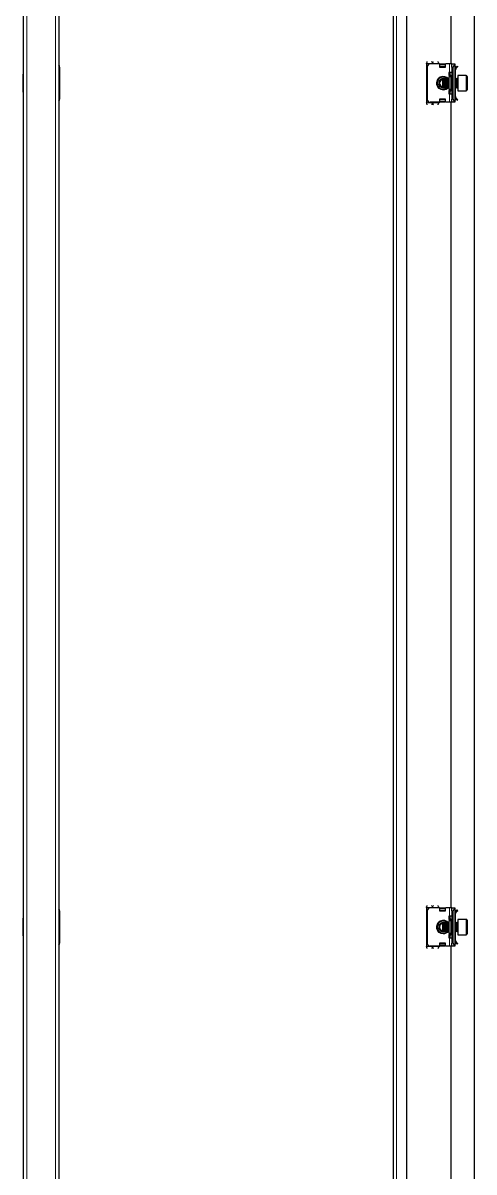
# Model space of a CAD drawing. Header units: millimetres. Extents: x -293 to 1703, y -1307 to 1206.
# Drawn here: x 868 to 1162, y -533 to 216 of the extents above; entities that cross this region are included whole.
import ezdxf

# ---------------------------------------------------------------- set-up
doc = ezdxf.new("R2010")
doc.units = ezdxf.units.MM

msp = doc.modelspace()

# ---------------------------------------------------------------- linework, layer by layer
at = {"color": 7, "linetype": 'Continuous', "lineweight": 25}
for p, q in [((868.5, -1173.34), (868.5, 977.46)), ((891.5, 979.56), (891.5, -1175.44)), ((1109.41, -1175.44), (1109.41, 979.56)), ((1117.91, 979.56), (1117.91, -1175.44)), ((1161.91, 946.56), (1161.91, -1142.44)), ((1146.91, 839.56), (1146.91, 189.56)), ((892, 187.56), (892, 166.56)), ((1130.91, 189.81), (1130.91, 164.31)), ((1131.41, 187.56), (1131.41, 166.56)), ((1139.41, 189.56), (1133.41, 189.56)), ((1138.91, 189.81), (1138.91, 189.56)), ((1139.41, 189.56), (1139.41, 187.56)), ((1139.61, 189.44), (1139.41, 189.44)), ((1139.41, 187.56), (1143.41, 187.56)), ((1139.61, 187.56), (1139.61, 189.44)), ((1139.66, 189.18), (1140.16, 189.53)), ((1140.16, 189.18), (1139.66, 188.82)), ((1139.66, 188.82), (1139.66, 189.18)), ((1139.66, 187.91), (1139.66, 188.82)), ((1139.66, 187.56), (1139.66, 187.91)), ((1140.16, 189.53), (1140.16, 189.18)), ((1140.16, 189.53), (1142.66, 189.53)), ((1140.16, 189.18), (1142.66, 189.18)), ((1142.66, 189.18), (1142.66, 189.53)), ((1142.66, 189.53), (1143.16, 189.18)), ((1143.16, 188.82), (1142.66, 189.18)), ((1143.16, 189.18), (1143.16, 188.82)), ((1143.16, 188.82), (1143.16, 187.91)), ((1143.16, 187.91), (1143.16, 187.56)), ((1143.41, 187.56), (1143.41, 189.56)), ((1145.91, 189.56), (1143.41, 189.56)), ((1147.41, 189.56), (1145.91, 189.56)), ((1147.41, 187.56), (1147.41, 189.56)), ((1147.41, 189.56), (1149.41, 189.56)), ((1147.41, 187.56), (1147.41, 166.56)), ((1148.41, 166.56), (1148.41, 187.56)), ((1149.41, 189.56), (1149.41, 189.29)), ((1149.41, 189.29), (1149.41, 164.82)), ((1149.41, 188.47), (1149.61, 188.26)), ((1149.91, 187.56), (1149.91, 187.1)), ((1149.99, 187.22), (1150.97, 188.2)), ((1150.35, 186.87), (1149.99, 187.22)), ((1150.35, 186.87), (1151.32, 187.84)), ((1150.97, 188.2), (1151.32, 187.84)), ((868.5, 182.84), (868.2, 182.84)), ((868.2, 171.27), (868.2, 182.84)), ((1141.96, 180.06), (1141.41, 179.5)), ((1142.02, 180.06), (1141.96, 180.06)), ((1141.96, 180.06), (1141.96, 174.06)), ((1142.41, 179.5), (1142.02, 180.06)), ((1142.02, 180.06), (1142.02, 175.91)), ((1142.8, 180.06), (1142.41, 179.5)), ((1143.02, 180.06), (1142.8, 180.06)), ((1142.8, 180.06), (1142.8, 175.91)), ((1143.41, 179.5), (1143.02, 180.06)), ((1143.02, 180.06), (1143.02, 175.91)), ((1143.24, 179.75), (1143.48, 179.61)), ((1143.8, 180.06), (1143.41, 179.5)), ((1144.02, 180.06), (1143.8, 180.06)), ((1143.8, 180.06), (1143.8, 175.91)), ((1144.41, 179.5), (1144.02, 180.06)), ((1144.02, 180.06), (1144.02, 175.91)), ((1144.8, 180.06), (1144.41, 179.5)), ((1145.02, 180.06), (1144.8, 180.06)), ((1144.8, 180.06), (1144.8, 175.91)), ((1145.41, 179.5), (1145.02, 180.06)), ((1145.02, 180.06), (1145.02, 175.91)), ((1145.41, 184.06), (1145.41, 182.06)), ((1145.91, 184.06), (1145.41, 184.06)), ((1145.41, 182.31), (1146.41, 182.31)), ((1145.41, 182.06), (1147.08, 181.09)), ((1146.91, 181.06), (1145.41, 181.06)), ((1145.41, 181.06), (1145.41, 173.06)), ((1147.41, 184.06), (1145.91, 184.06)), ((1146.41, 182.31), (1146.91, 182.31)), ((1146.91, 182.31), (1146.91, 181.19)), ((1149.91, 185.81), (1149.41, 185.81)), ((1149.91, 182.31), (1149.41, 182.31)), ((1149.8, 180.06), (1149.41, 179.5)), ((1150.02, 180.06), (1149.8, 180.06)), ((1149.8, 180.06), (1149.8, 175.91)), ((1149.91, 182.31), (1149.91, 185.81)), ((1149.91, 180.06), (1149.91, 182.31)), ((1150.41, 179.5), (1150.02, 180.06)), ((1150.02, 180.06), (1150.02, 175.91)), ((1150.8, 180.06), (1150.41, 179.5)), ((1151.16, 180.06), (1150.8, 180.06)), ((1150.8, 180.06), (1150.8, 175.91)), ((1156.81, 182.06), (1151.41, 182.06)), ((1151.41, 182.06), (1151.41, 172.06)), ((1157.41, 181.46), (1157.41, 172.66)), ((1140.88, 174.49), (1141.71, 174.3)), ((1141.41, 179.5), (1141.41, 174.61)), ((1141.41, 174.61), (1141.96, 174.06)), ((1141.96, 174.06), (1142.02, 174.06)), ((1142.02, 175.91), (1142.02, 174.06)), ((1142.02, 174.06), (1142.41, 174.61)), ((1142.2, 174.31), (1142.57, 174.38)), ((1142.41, 179.5), (1142.41, 176.12)), ((1142.41, 176.12), (1142.41, 174.61)), ((1142.41, 174.61), (1142.8, 174.06)), ((1142.8, 175.91), (1142.8, 174.06)), ((1142.8, 174.06), (1143.02, 174.06)), ((1143.02, 175.91), (1143.02, 174.06)), ((1143.02, 174.06), (1143.41, 174.61)), ((1143.48, 174.5), (1143.24, 174.37)), ((1143.41, 179.5), (1143.41, 176.12)), ((1143.41, 176.12), (1143.41, 174.61)), ((1143.41, 174.61), (1143.8, 174.06)), ((1143.8, 175.91), (1143.8, 174.06)), ((1143.8, 174.06), (1144.02, 174.06)), ((1144.02, 175.91), (1144.02, 174.06)), ((1144.02, 174.06), (1144.41, 174.61)), ((1144.41, 179.5), (1144.41, 176.12)), ((1144.41, 176.12), (1144.41, 174.61)), ((1144.41, 174.61), (1144.8, 174.06)), ((1144.8, 175.91), (1144.8, 174.06)), ((1144.8, 174.06), (1145.02, 174.06)), ((1145.02, 175.91), (1145.02, 174.06)), ((1145.02, 174.06), (1145.41, 174.61)), ((1145.41, 173.06), (1146.91, 173.06)), ((1147.08, 173.02), (1145.41, 172.06)), ((1146.91, 172.92), (1146.91, 171.81)), ((1149.41, 174.61), (1149.8, 174.06)), ((1149.8, 175.91), (1149.8, 174.06)), ((1149.8, 174.06), (1150.02, 174.06)), ((1149.91, 171.81), (1149.91, 174.06)), ((1150.02, 175.91), (1150.02, 174.06)), ((1150.02, 174.06), (1150.41, 174.61)), ((1150.41, 179.5), (1150.41, 176.12)), ((1150.41, 176.12), (1150.41, 174.61)), ((1150.41, 174.61), (1150.8, 174.06)), ((1150.8, 175.91), (1150.8, 174.06)), ((1150.8, 174.06), (1151.16, 174.06)), ((868.2, 171.27), (868.5, 171.27)), ((1143.41, 166.56), (1139.41, 166.56)), ((1139.41, 166.56), (1139.41, 164.56)), ((1139.61, 164.67), (1139.61, 166.56)), ((1139.66, 166.2), (1139.66, 166.56)), ((1139.66, 165.29), (1139.66, 166.2)), ((1139.66, 165.29), (1140.16, 164.93)), ((1139.66, 164.93), (1139.66, 165.29)), ((1140.16, 164.58), (1139.66, 164.93)), ((1142.66, 164.93), (1140.16, 164.93)), ((1140.16, 164.93), (1140.16, 164.58)), ((1142.66, 164.93), (1143.16, 165.29)), ((1142.66, 164.58), (1142.66, 164.93)), ((1143.16, 164.93), (1142.66, 164.58)), ((1143.16, 166.56), (1143.16, 166.2)), ((1143.16, 166.2), (1143.16, 165.29)), ((1143.16, 165.29), (1143.16, 164.93)), ((1143.41, 164.56), (1143.41, 166.56)), ((1145.41, 172.06), (1145.41, 170.06)), ((1146.41, 171.81), (1145.41, 171.81)), ((1145.41, 170.06), (1145.91, 170.06)), ((1145.91, 170.06), (1147.41, 170.06)), ((1146.91, 171.81), (1146.41, 171.81)), ((1147.41, 164.56), (1147.41, 166.56)), ((1149.41, 171.81), (1149.91, 171.81)), ((1149.91, 168.31), (1149.41, 168.31)), ((1149.61, 165.85), (1149.41, 165.64)), ((1149.41, 164.82), (1149.41, 164.56)), ((1149.91, 168.31), (1149.91, 171.81)), ((1149.91, 166.56), (1149.91, 166.95)), ((1150.35, 167.25), (1149.99, 166.89)), ((1149.99, 166.89), (1150.97, 165.92)), ((1150.35, 167.25), (1151.32, 166.27)), ((1150.97, 165.92), (1151.32, 166.27)), ((1151.41, 172.06), (1156.81, 172.06)), ((1139.41, 164.56), (1133.41, 164.56)), ((1138.91, 164.56), (1138.91, 164.31)), ((1139.41, 164.67), (1139.61, 164.67)), ((1142.66, 164.58), (1140.16, 164.58)), ((1145.91, 164.56), (1143.41, 164.56)), ((1147.41, 164.56), (1145.91, 164.56)), ((1146.91, 164.56), (1146.91, -360.44)), ((1149.41, 164.56), (1147.41, 164.56)), ((892, -362.44), (892, -383.44)), ((1130.91, -360.19), (1130.91, -385.69)), ((1131.41, -362.44), (1131.41, -383.44)), ((1139.41, -360.44), (1133.41, -360.44)), ((1138.91, -360.19), (1138.91, -360.44)), ((1139.41, -360.44), (1139.41, -362.44)), ((1139.61, -360.56), (1139.41, -360.56)), ((1139.41, -362.44), (1143.41, -362.44)), ((1139.61, -362.44), (1139.61, -360.56)), ((1139.66, -360.82), (1140.16, -360.47)), ((1140.16, -360.82), (1139.66, -361.18)), ((1139.66, -361.18), (1139.66, -360.82)), ((1139.66, -362.09), (1139.66, -361.18)), ((1139.66, -362.44), (1139.66, -362.09)), ((1140.16, -360.47), (1140.16, -360.82)), ((1140.16, -360.47), (1142.66, -360.47)), ((1140.16, -360.82), (1142.66, -360.82)), ((1142.66, -360.82), (1142.66, -360.47)), ((1142.66, -360.47), (1143.16, -360.82)), ((1143.16, -361.18), (1142.66, -360.82)), ((1143.16, -360.82), (1143.16, -361.18)), ((1143.16, -361.18), (1143.16, -362.09)), ((1143.16, -362.09), (1143.16, -362.44)), ((1143.41, -362.44), (1143.41, -360.44)), ((1145.91, -360.44), (1143.41, -360.44)), ((1145.41, -365.94), (1145.41, -367.94)), ((1145.91, -365.94), (1145.41, -365.94)), ((1147.41, -360.44), (1145.91, -360.44)), ((1147.41, -365.94), (1145.91, -365.94)), ((1147.41, -360.44), (1149.41, -360.44)), ((1147.41, -362.44), (1147.41, -360.44)), ((1147.41, -362.44), (1147.41, -383.44)), ((1148.41, -383.44), (1148.41, -362.44)), ((1149.41, -360.44), (1149.41, -360.71)), ((1149.41, -360.71), (1149.41, -385.18)), ((1149.41, -361.53), (1149.61, -361.74)), ((1149.91, -364.19), (1149.41, -364.19)), ((1149.91, -362.44), (1149.91, -362.9)), ((1149.91, -367.69), (1149.91, -364.19)), ((1149.99, -362.78), (1150.97, -361.8)), ((1150.35, -363.13), (1149.99, -362.78)), ((1150.35, -363.13), (1151.32, -362.16)), ((1150.97, -361.8), (1151.32, -362.16)), ((868.5, -367.16), (868.2, -367.16)), ((868.2, -375.09), (868.2, -367.16)), ((1141.71, -370.19), (1140.88, -370.38)), ((1141.96, -369.94), (1141.41, -370.5)), ((1141.41, -370.5), (1141.41, -375.2)), ((1142.02, -369.94), (1141.96, -369.94)), ((1141.96, -369.94), (1141.96, -375.72)), ((1142.41, -370.5), (1142.02, -369.94)), ((1142.02, -369.94), (1142.02, -371.8)), ((1142.02, -371.8), (1142.02, -375.94)), ((1142.57, -370.27), (1142.2, -370.2)), ((1142.8, -369.94), (1142.41, -370.5)), ((1142.41, -370.5), (1142.41, -372.01)), ((1142.41, -372.01), (1142.41, -375.39)), ((1143.02, -369.94), (1142.8, -369.94)), ((1142.8, -369.94), (1142.8, -371.8)), ((1142.8, -371.8), (1142.8, -375.94)), ((1143.41, -370.5), (1143.02, -369.94)), ((1143.02, -369.94), (1143.02, -371.8)), ((1143.02, -371.8), (1143.02, -375.94)), ((1143.24, -370.25), (1143.48, -370.39)), ((1143.8, -369.94), (1143.41, -370.5)), ((1143.41, -370.5), (1143.41, -372.01)), ((1143.41, -372.01), (1143.41, -375.39)), ((1144.02, -369.94), (1143.8, -369.94)), ((1143.8, -369.94), (1143.8, -371.8)), ((1143.8, -371.8), (1143.8, -375.94)), ((1144.41, -370.5), (1144.02, -369.94)), ((1144.02, -369.94), (1144.02, -371.8)), ((1144.02, -371.8), (1144.02, -375.94)), ((1144.8, -369.94), (1144.41, -370.5)), ((1144.41, -370.5), (1144.41, -372.01)), ((1144.41, -372.01), (1144.41, -375.39)), ((1145.02, -369.94), (1144.8, -369.94)), ((1144.8, -369.94), (1144.8, -371.8)), ((1144.8, -371.8), (1144.8, -375.94)), ((1145.41, -370.5), (1145.02, -369.94)), ((1145.02, -369.94), (1145.02, -371.8)), ((1145.02, -371.8), (1145.02, -375.94)), ((1145.41, -367.69), (1146.41, -367.69)), ((1145.41, -367.94), (1147.08, -368.91)), ((1146.91, -368.94), (1145.41, -368.94)), ((1145.41, -368.94), (1145.41, -376.94)), ((1146.41, -367.69), (1146.91, -367.69)), ((1146.91, -367.69), (1146.91, -368.81)), ((1149.91, -367.69), (1149.41, -367.69)), ((1149.8, -369.94), (1149.41, -370.5)), ((1150.02, -369.94), (1149.8, -369.94)), ((1149.8, -369.94), (1149.8, -371.8)), ((1149.8, -371.8), (1149.8, -375.94)), ((1149.91, -369.94), (1149.91, -367.69)), ((1150.41, -370.5), (1150.02, -369.94)), ((1150.02, -369.94), (1150.02, -371.8)), ((1150.02, -371.8), (1150.02, -375.94)), ((1150.8, -369.94), (1150.41, -370.5)), ((1150.41, -370.5), (1150.41, -372.01)), ((1150.41, -372.01), (1150.41, -375.39)), ((1151.16, -369.94), (1150.8, -369.94)), ((1150.8, -369.94), (1150.8, -371.8)), ((1150.8, -371.8), (1150.8, -375.94)), ((1156.81, -367.94), (1151.41, -367.94)), ((1151.41, -367.94), (1151.41, -377.57)), ((1157.41, -368.54), (1157.41, -377.01)), ((868.2, -378.73), (868.2, -375.09)), ((868.2, -378.73), (868.5, -378.73)), ((1141.41, -375.2), (1141.41, -375.39)), ((1141.41, -375.39), (1141.96, -375.94)), ((1141.96, -375.72), (1141.96, -375.94)), ((1141.96, -375.94), (1142.02, -375.94)), ((1142.02, -375.94), (1142.41, -375.39)), ((1142.41, -375.39), (1142.8, -375.94)), ((1142.8, -375.94), (1143.02, -375.94)), ((1143.02, -375.94), (1143.41, -375.39)), ((1143.48, -375.5), (1143.24, -375.63)), ((1143.41, -375.39), (1143.8, -375.94)), ((1143.8, -375.94), (1144.02, -375.94)), ((1144.02, -375.94), (1144.41, -375.39)), ((1144.41, -375.39), (1144.8, -375.94)), ((1144.8, -375.94), (1145.02, -375.94)), ((1145.02, -375.94), (1145.41, -375.39)), ((1145.41, -376.94), (1146.91, -376.94)), ((1147.08, -376.98), (1145.41, -377.94)), ((1145.41, -377.94), (1145.41, -379.94)), ((1146.41, -378.19), (1145.41, -378.19)), ((1145.41, -379.94), (1145.91, -379.94)), ((1145.91, -379.94), (1147.41, -379.94)), ((1146.91, -378.19), (1146.41, -378.19)), ((1146.91, -377.08), (1146.91, -378.19)), ((1149.41, -375.39), (1149.8, -375.94)), ((1149.41, -378.19), (1149.91, -378.19)), ((1149.91, -381.69), (1149.41, -381.69)), ((1149.8, -375.94), (1150.02, -375.94)), ((1149.91, -378.19), (1149.91, -375.94)), ((1149.91, -381.69), (1149.91, -378.19)), ((1150.02, -375.94), (1150.41, -375.39)), ((1150.41, -375.39), (1150.8, -375.94)), ((1150.8, -375.94), (1151.16, -375.94)), ((1151.41, -377.57), (1151.41, -377.94)), ((1151.41, -377.94), (1156.81, -377.94)), ((1157.41, -377.01), (1157.41, -377.34)), ((1139.41, -385.44), (1133.41, -385.44)), ((1138.91, -385.44), (1138.91, -385.69)), ((1143.41, -383.44), (1139.41, -383.44)), ((1139.41, -383.44), (1139.41, -385.44)), ((1139.41, -385.33), (1139.61, -385.33)), ((1139.61, -385.33), (1139.61, -383.44)), ((1139.66, -383.8), (1139.66, -383.44)), ((1139.66, -384.71), (1139.66, -383.8)), ((1139.66, -384.71), (1140.16, -385.07)), ((1139.66, -385.07), (1139.66, -384.71)), ((1140.16, -385.42), (1139.66, -385.07)), ((1142.66, -385.07), (1140.16, -385.07)), ((1140.16, -385.07), (1140.16, -385.42)), ((1142.66, -385.42), (1140.16, -385.42)), ((1142.66, -385.07), (1143.16, -384.71)), ((1142.66, -385.42), (1142.66, -385.07)), ((1143.16, -385.07), (1142.66, -385.42)), ((1143.16, -383.44), (1143.16, -383.8)), ((1143.16, -383.8), (1143.16, -384.71)), ((1143.16, -384.71), (1143.16, -385.07)), ((1143.41, -385.44), (1143.41, -383.44)), ((1145.91, -385.44), (1143.41, -385.44)), ((1147.41, -385.44), (1145.91, -385.44)), ((1146.91, -385.44), (1146.91, -1035.44)), ((1147.41, -385.44), (1147.41, -383.44)), ((1149.41, -385.44), (1147.41, -385.44)), ((1149.61, -384.15), (1149.41, -384.36)), ((1149.41, -385.18), (1149.41, -385.44)), ((1149.91, -383.44), (1149.91, -383.05)), ((1150.35, -382.75), (1149.99, -383.11)), ((1149.99, -383.11), (1150.97, -384.08)), ((1150.35, -382.75), (1151.32, -383.73)), ((1150.97, -384.08), (1151.32, -383.73))]:
    msp.add_line(p, q, dxfattribs=at)
at = {"color": 8, "linetype": 'Continuous', "lineweight": 18}
for p, q in [((870.6, -1175.44), (870.6, 979.56)), ((889.4, -1175.44), (889.4, 979.56)), ((1111.51, 979.56), (1111.51, -1175.44)), ((1130.91, 189.81), (1134.91, 189.81)), ((1134.91, 189.81), (1138.91, 189.81)), ((1143.16, 187.91), (1139.66, 187.91)), ((1145.91, 189.56), (1145.91, 184.06)), ((1148.41, 187.56), (1147.41, 187.56)), ((1149.41, 188.06), (1149.61, 188.26)), ((1149.41, 187.56), (1149.91, 187.56)), ((1146.41, 184.06), (1146.41, 182.31)), ((1146.91, 173.06), (1146.91, 181.06)), ((1151.16, 179.83), (1151.16, 180.06)), ((1151.16, 174.06), (1151.16, 179.83)), ((1156.81, 172.06), (1156.81, 182.06)), ((1139.66, 166.2), (1143.16, 166.2)), ((1145.91, 170.06), (1145.91, 164.56)), ((1146.41, 171.81), (1146.41, 170.06)), ((1147.41, 166.56), (1148.41, 166.56)), ((1149.41, 166.56), (1149.91, 166.56)), ((1149.41, 166.06), (1149.61, 165.85)), ((1130.91, 164.31), (1134.91, 164.31)), ((1138.91, 164.31), (1134.91, 164.31)), ((1130.91, -360.19), (1134.91, -360.19)), ((1134.91, -360.19), (1138.91, -360.19)), ((1143.16, -362.09), (1139.66, -362.09)), ((1145.91, -360.44), (1145.91, -365.94)), ((1146.41, -365.94), (1146.41, -367.69)), ((1148.41, -362.44), (1147.41, -362.44)), ((1149.41, -361.94), (1149.61, -361.74)), ((1149.41, -362.44), (1149.91, -362.44)), ((1146.91, -376.94), (1146.91, -368.94)), ((1151.16, -375.94), (1151.16, -369.94)), ((1156.81, -377.57), (1156.81, -367.94)), ((1145.91, -379.94), (1145.91, -385.44)), ((1146.41, -378.19), (1146.41, -379.94)), ((1156.81, -377.94), (1156.81, -377.57)), ((1130.91, -385.69), (1134.91, -385.69)), ((1138.91, -385.69), (1134.91, -385.69)), ((1139.66, -383.8), (1143.16, -383.8)), ((1147.41, -383.44), (1148.41, -383.44)), ((1149.41, -383.44), (1149.91, -383.44)), ((1149.41, -383.94), (1149.61, -384.15))]:
    msp.add_line(p, q, dxfattribs=at)
at = {"color": 7, "linetype": 'Continuous', "lineweight": 25, "flags": 128}
for points in [[(1142.57, 179.73), (1142.44, 179.76), (1142.2, 179.8)], [(1142.2, -375.69), (1142.44, -375.65), (1142.57, -375.62)]]:
    msp.add_lwpolyline(points, dxfattribs=at)
at = {"color": 7, "linetype": 'Continuous', "lineweight": 25}
for centre, radius, start, end in [((890, 187.56), 2, 0, 41.40962), ((1133.41, 187.56), 2, 90, 180), ((1150.41, 187.56), 2, 120, 180), ((1148.91, 187.56), 1, 0, 45), ((1141.91, 177.06), 4, 45.71765, 270), ((1141.91, 177.06), 3, 74.33161, 285.66839), ((1141.91, 177.06), 2.76, 94.01261, 248.2426), ((1146.91, 181.56), 0.5, 270, 360), ((1151.16, 180.31), 0.25, 270, 0), ((1156.81, 181.46), 0.6, 0, 90), ((1141.91, 177.06), 2.45, 101.79772, 258.20228), ((1141.91, 177.06), 4, 270, 314.28235), ((1146.91, 172.56), 0.5, 0, 90), ((1151.16, 173.81), 0.25, 360, 90), ((1156.81, 172.66), 0.6, 270, 360), ((890, 166.56), 2, 318.59038, 0), ((1133.41, 166.56), 2, 180, 270), ((1150.41, 166.56), 2, 180, 240), ((1148.91, 166.56), 1, 315, 0), ((890, -362.44), 2, 0, 41.40962), ((1133.41, -362.44), 2, 90, 180), ((1150.41, -362.44), 2, 120, 180), ((1148.91, -362.44), 1, 0, 45), ((1141.91, -372.94), 4, 45.71765, 270), ((1141.91, -372.94), 3, 74.33161, 285.66839), ((1141.91, -372.94), 2.76, 111.7574, 265.98739), ((1141.91, -372.94), 2.45, 101.79772, 201.7574), ((1141.91, -372.94), 2.45, 201.7574, 258.20228), ((1146.91, -368.44), 0.5, 270, 360), ((1151.16, -369.69), 0.25, 270, 0), ((1156.81, -368.54), 0.6, 0, 90), ((1141.91, -372.94), 4, 270, 314.28235), ((1146.91, -377.44), 0.5, 0, 90), ((1151.16, -376.19), 0.25, 360, 90), ((1156.81, -377.34), 0.6, 270, 360), ((890, -383.44), 2, 318.59038, 0), ((1133.41, -383.44), 2, 180, 270), ((1150.41, -383.44), 2, 180, 240), ((1148.91, -383.44), 1, 315, 0)]:
    msp.add_arc(centre, radius, start, end, dxfattribs=at)
at = {"color": 8, "linetype": 'Continuous', "lineweight": 18}
for centre, start, end in [((1141.91, 177.06), 38.94244, 270), ((1141.91, 177.06), 270, 321.05756), ((1141.91, -372.94), 38.94244, 270), ((1141.91, -372.94), 270, 321.05756)]:
    msp.add_arc(centre, 4.5, start, end, dxfattribs=at)
at = {"color": 7, "linetype": 'Continuous', "lineweight": 25}
for points, knots in [([(1130.91, 189.81), (1131, 190.05), (1131.19, 190.54), (1131.38, 190.93), (1131.48, 191.13)], [0, 0, 0, 0, 0.502065, 1, 1, 1, 1]), ([(1134.33, 191.12), (1134.41, 190.96), (1134.59, 190.61), (1134.78, 190.13), (1134.89, 189.85), (1134.91, 189.81)], [0, 0, 0, 0, 0.415483, 0.917152, 1, 1, 1, 1]), ([(1134.91, 189.81), (1135, 190.05), (1135.19, 190.54), (1135.38, 190.93), (1135.48, 191.13)], [0, 0, 0, 0, 0.502065, 1, 1, 1, 1]), ([(1138.33, 191.12), (1138.41, 190.96), (1138.59, 190.61), (1138.78, 190.13), (1138.89, 189.85), (1138.91, 189.81)], [0, 0, 0, 0, 0.415483, 0.917152, 1, 1, 1, 1]), ([(1149.99, 187.22), (1149.84, 187.03), (1149.53, 186.65), (1149.41, 186.13), (1149.41, 185.85), (1149.41, 185.81)], [0, 0, 0, 0, 0.461863, 0.923726, 1, 1, 1, 1]), ([(1150.35, 186.87), (1150.23, 186.72), (1150.04, 186.49), (1149.93, 186.11), (1149.91, 185.91), (1149.91, 185.81)], [0, 0, 0, 0, 0.485042, 0.738404, 1, 1, 1, 1]), ([(1149.41, 168.31), (1149.43, 168.06), (1149.48, 167.58), (1149.77, 167.12), (1149.97, 166.92), (1149.99, 166.89)], [0, 0, 0, 0, 0.4618628, 0.9237257, 1, 1, 1, 1]), ([(1149.91, 168.31), (1149.93, 168.12), (1149.96, 167.83), (1150.14, 167.47), (1150.28, 167.32), (1150.35, 167.25)], [0, 0, 0, 0, 0.485042, 0.738404, 1, 1, 1, 1]), ([(1131.48, 162.99), (1131.4, 163.15), (1131.22, 163.5), (1131.03, 163.99), (1130.92, 164.27), (1130.91, 164.31)], [0, 0, 0, 0, 0.415483, 0.917152, 1, 1, 1, 1]), ([(1134.91, 164.31), (1134.81, 164.06), (1134.62, 163.57), (1134.43, 163.18), (1134.34, 162.98)], [0, 0, 0, 0, 0.502065, 1, 1, 1, 1]), ([(1135.48, 162.99), (1135.4, 163.15), (1135.22, 163.5), (1135.03, 163.99), (1134.92, 164.27), (1134.91, 164.31)], [0, 0, 0, 0, 0.415483, 0.917152, 1, 1, 1, 1]), ([(1138.91, 164.31), (1138.86, 164.19), (1138.76, 163.94), (1138.62, 163.6), (1138.48, 163.27), (1138.38, 163.08), (1138.34, 162.98)], [0, 0, 0, 0, 0.247454, 0.50208, 0.749534, 1, 1, 1, 1]), ([(1130.91, -360.19), (1131, -359.95), (1131.19, -359.46), (1131.38, -359.07), (1131.48, -358.87)], [0, 0, 0, 0, 0.502065, 1, 1, 1, 1]), ([(1134.33, -358.88), (1134.41, -359.04), (1134.59, -359.39), (1134.78, -359.87), (1134.89, -360.15), (1134.91, -360.19)], [0, 0, 0, 0, 0.415483, 0.917152, 1, 1, 1, 1]), ([(1134.91, -360.19), (1135, -359.95), (1135.19, -359.46), (1135.38, -359.07), (1135.48, -358.87)], [0, 0, 0, 0, 0.5020654, 1, 1, 1, 1]), ([(1138.33, -358.88), (1138.41, -359.04), (1138.59, -359.39), (1138.78, -359.87), (1138.89, -360.15), (1138.91, -360.19)], [0, 0, 0, 0, 0.415483, 0.917152, 1, 1, 1, 1]), ([(1149.99, -362.78), (1149.84, -362.97), (1149.53, -363.35), (1149.41, -363.87), (1149.41, -364.15), (1149.41, -364.19)], [0, 0, 0, 0, 0.461863, 0.923726, 1, 1, 1, 1]), ([(1150.35, -363.13), (1150.23, -363.28), (1150.04, -363.51), (1149.93, -363.89), (1149.91, -364.09), (1149.91, -364.19)], [0, 0, 0, 0, 0.485042, 0.738404, 1, 1, 1, 1]), ([(1149.41, -381.69), (1149.43, -381.94), (1149.48, -382.42), (1149.77, -382.88), (1149.97, -383.08), (1149.99, -383.11)], [0, 0, 0, 0, 0.461863, 0.923726, 1, 1, 1, 1]), ([(1149.91, -381.69), (1149.93, -381.88), (1149.96, -382.17), (1150.14, -382.53), (1150.28, -382.68), (1150.35, -382.75)], [0, 0, 0, 0, 0.485042, 0.738404, 1, 1, 1, 1]), ([(1131.48, -387.01), (1131.4, -386.85), (1131.22, -386.5), (1131.03, -386.01), (1130.92, -385.73), (1130.91, -385.69)], [0, 0, 0, 0, 0.415483, 0.917152, 1, 1, 1, 1]), ([(1134.91, -385.69), (1134.81, -385.94), (1134.62, -386.43), (1134.43, -386.82), (1134.34, -387.02)], [0, 0, 0, 0, 0.502065, 1, 1, 1, 1]), ([(1135.48, -387.01), (1135.4, -386.85), (1135.22, -386.5), (1135.03, -386.01), (1134.92, -385.73), (1134.91, -385.69)], [0, 0, 0, 0, 0.415483, 0.917152, 1, 1, 1, 1]), ([(1138.91, -385.69), (1138.86, -385.81), (1138.76, -386.06), (1138.62, -386.4), (1138.48, -386.73), (1138.38, -386.92), (1138.34, -387.02)], [0, 0, 0, 0, 0.247454, 0.50208, 0.749534, 1, 1, 1, 1])]:
    msp.add_open_spline(points, degree=3, knots=knots, dxfattribs=at)

doc.saveas('drawing.dxf')
